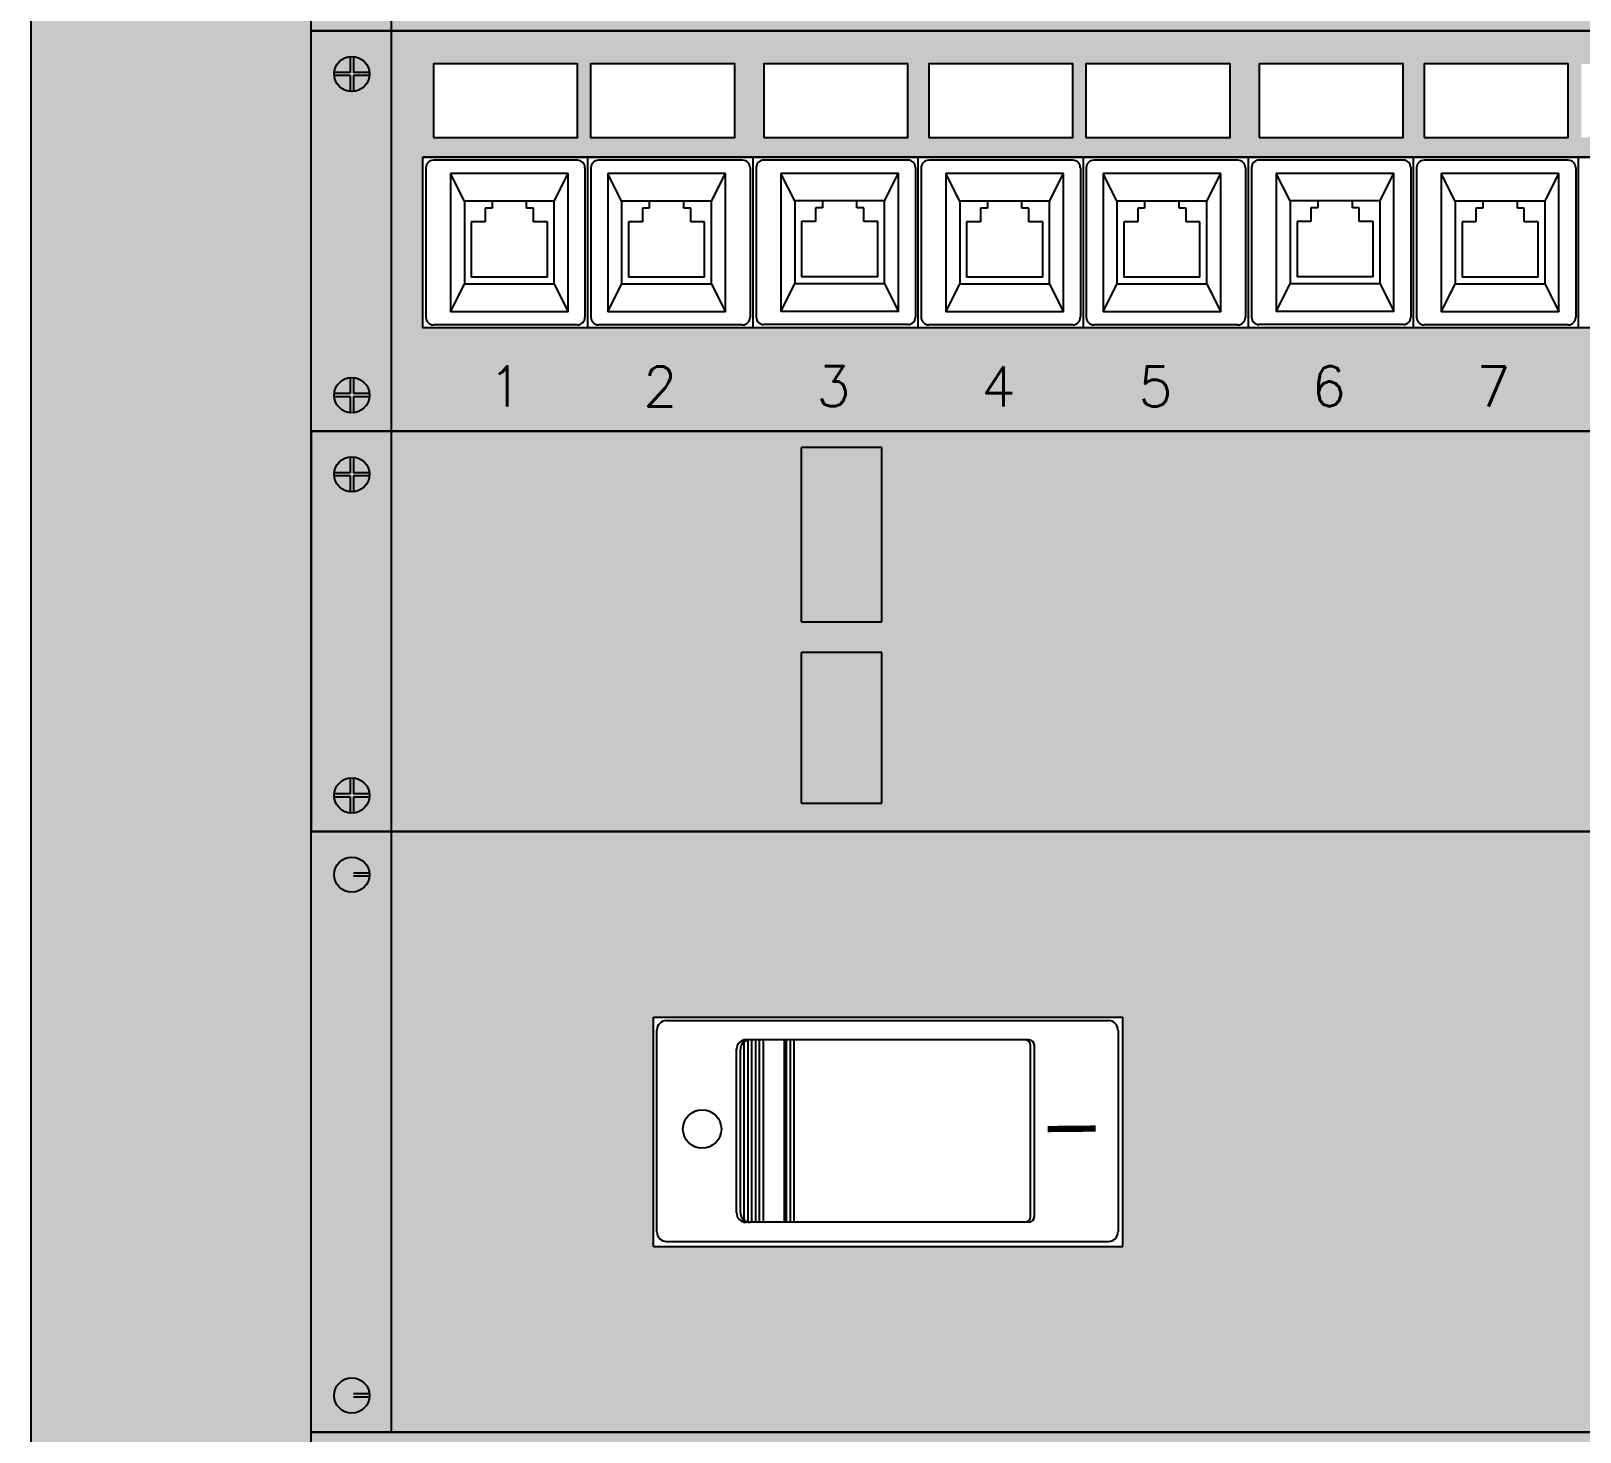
# Model space of a CAD drawing. Extents: x 50400 to 86735, y 114 to 10599.
# Drawn here: x 54148.6 to 54344, y 3175 to 3351.7 of the extents above; entities that cross this region are included whole.
import ezdxf
from ezdxf.enums import TextEntityAlignment as Align

# ---------------------------------------------------------------- set-up
doc = ezdxf.new("R2010")
doc.units = 0
doc.header["$LTSCALE"] = 100
doc.header["$MEASUREMENT"] = 0
doc.linetypes.add('DASHED', pattern=[0.75, 0.5, -0.25])
doc.layers.get('0').update_dxf_attribs({"linetype": 'CONTINUOUS'})
for name, color, linetype in [('CORN', 8, 'CONTINUOUS'), ('EST', 7, 'CONTINUOUS'), ('quadri', 5, 'CONTINUOUS'), ('RIE', 8, 'CONTINUOUS'), ('RIEMP', 131, 'CONTINUOUS'), ('RIEMP2', 254, 'CONTINUOUS')]:
    doc.layers.add(name, color=color, linetype=linetype)
doc.styles.add('2', font='SIMPLEX')
doc.styles.add('4', font='HELVETIC')

msp = doc.modelspace()

# ---------------------------------------------------------------- hatches: boundary and pattern name
h = msp.add_hatch(color=256)
h.paths.add_polyline_path([(54189.26, 3346.1), (54189.26, 3344.1, 0.361693), (54191.27, 3346.1)])
h.paths.add_polyline_path([(54189.26, 3346.5), (54191.27, 3346.5, 0.361693), (54189.26, 3348.51)])
h.paths.add_polyline_path([(54188.86, 3348.51, 0.361693), (54186.86, 3346.5), (54188.86, 3346.5)])
h.paths.add_polyline_path([(54188.86, 3346.1), (54186.86, 3346.1, 0.361693), (54188.86, 3344.1)])
h = msp.add_hatch(color=256)
h.paths.add_polyline_path([(54189.26, 3305.58), (54189.26, 3303.58, 0.361693), (54191.27, 3305.58)])
h.paths.add_polyline_path([(54189.26, 3305.99), (54191.27, 3305.99, 0.361693), (54189.26, 3307.99)])
h.paths.add_polyline_path([(54188.86, 3307.99, 0.361693), (54186.86, 3305.99), (54188.86, 3305.99)])
h.paths.add_polyline_path([(54188.86, 3305.58), (54186.86, 3305.58, 0.361693), (54188.86, 3303.58)])
h = msp.add_hatch(color=256)
h.paths.add_polyline_path([(54189.26, 3295.6), (54189.26, 3293.6, 0.361693), (54191.27, 3295.6)])
h.paths.add_polyline_path([(54189.26, 3296.01), (54191.27, 3296.01, 0.361693), (54189.26, 3298.01)])
h.paths.add_polyline_path([(54188.86, 3298.01, 0.361693), (54186.86, 3296.01), (54188.86, 3296.01)])
h.paths.add_polyline_path([(54188.86, 3295.6), (54186.86, 3295.6, 0.361693), (54188.86, 3293.6)])
h = msp.add_hatch(color=256)
h.paths.add_polyline_path([(54189.26, 3255.09), (54189.26, 3253.08, 0.361693), (54191.27, 3255.09)])
h.paths.add_polyline_path([(54189.26, 3255.49), (54191.27, 3255.49, 0.361693), (54189.26, 3257.49)])
h.paths.add_polyline_path([(54188.86, 3257.49, 0.361693), (54186.86, 3255.49), (54188.86, 3255.49)])
h.paths.add_polyline_path([(54188.86, 3255.09), (54186.86, 3255.09, 0.361693), (54188.86, 3253.08)])
h = msp.add_hatch(color=256)
h.paths.add_polyline_path([(54189.26, 3245.11), (54189.26, 3243.1, 0.361693), (54191.27, 3245.11)])
h.paths.add_polyline_path([(54189.26, 3245.51), (54191.27, 3245.51, 0.361693), (54189.26, 3247.51)])
h.paths.add_polyline_path([(54188.86, 3247.51, 0.361693), (54186.86, 3245.51), (54188.86, 3245.51)])
h.paths.add_polyline_path([(54188.86, 3245.11), (54186.86, 3245.11, 0.361693), (54188.86, 3243.1)])
h = msp.add_hatch(color=256)
h.paths.add_polyline_path([(54189.26, 3179.4), (54189.26, 3177.4, 0.361693), (54191.27, 3179.4)])
h.paths.add_polyline_path([(54189.26, 3179.8), (54191.27, 3179.8, 0.361693), (54189.26, 3181.81)])
h.paths.add_polyline_path([(54188.86, 3181.81, 0.361693), (54186.86, 3179.8), (54188.86, 3179.8)])
h.paths.add_polyline_path([(54188.86, 3179.4), (54186.86, 3179.4, 0.361693), (54188.86, 3177.4)])
at = {"layer": 'RIEMP'}
for points in [[(54189.26, 3346.1), (54191.27, 3346.1, 0.022827), (54191.28, 3346.3, 0.022827), (54191.27, 3346.5), (54189.26, 3346.5), (54189.26, 3348.51, 0.045678), (54188.86, 3348.51), (54188.86, 3346.5), (54186.86, 3346.5, 0.022827), (54186.85, 3346.3, 0.022827), (54186.86, 3346.1), (54188.86, 3346.1), (54188.86, 3344.1, 0.045678), (54189.26, 3344.1)], [(54189.26, 3305.58), (54191.27, 3305.58, 0.022827), (54191.28, 3305.79, 0.022827), (54191.27, 3305.99), (54189.26, 3305.99), (54189.26, 3307.99, 0.045678), (54188.86, 3307.99), (54188.86, 3305.99), (54186.86, 3305.99, 0.022827), (54186.85, 3305.79, 0.022827), (54186.86, 3305.58), (54188.86, 3305.58), (54188.86, 3303.58, 0.045678), (54189.26, 3303.58)], [(54189.26, 3295.6), (54191.27, 3295.6, 0.022827), (54191.28, 3295.8, 0.022827), (54191.27, 3296.01), (54189.26, 3296.01), (54189.26, 3298.01, 0.045678), (54188.86, 3298.01), (54188.86, 3296.01), (54186.86, 3296.01, 0.022827), (54186.85, 3295.8, 0.022827), (54186.86, 3295.6), (54188.86, 3295.6), (54188.86, 3293.6, 0.045678), (54189.26, 3293.6)], [(54189.26, 3255.09), (54191.27, 3255.09, 0.022827), (54191.28, 3255.29, 0.022827), (54191.27, 3255.49), (54189.26, 3255.49), (54189.26, 3257.49, 0.045678), (54188.86, 3257.49), (54188.86, 3255.49), (54186.86, 3255.49, 0.022827), (54186.85, 3255.29, 0.022827), (54186.86, 3255.09), (54188.86, 3255.09), (54188.86, 3253.08, 0.045678), (54189.26, 3253.08)], [(54189.26, 3245.11), (54191.27, 3245.11, 0.022827), (54191.28, 3245.31, 0.022827), (54191.27, 3245.51), (54189.26, 3245.51), (54189.26, 3247.51, 0.045678), (54188.86, 3247.51), (54188.86, 3245.51), (54186.86, 3245.51, 0.022827), (54186.85, 3245.31, 0.022827), (54186.86, 3245.11), (54188.86, 3245.11), (54188.86, 3243.1, 0.045678), (54189.26, 3243.1)], [(54189.26, 3179.4), (54191.27, 3179.4, 0.022827), (54191.28, 3179.6, 0.022827), (54191.27, 3179.8), (54189.26, 3179.8), (54189.26, 3181.81, 0.045678), (54188.86, 3181.81), (54188.86, 3179.8), (54186.86, 3179.8, 0.022827), (54186.85, 3179.6, 0.022827), (54186.86, 3179.4), (54188.86, 3179.4), (54188.86, 3177.4, 0.045678), (54189.26, 3177.4)]]:
    msp.add_hatch(color=256, dxfattribs=at).paths.add_polyline_path(points)
h = msp.add_hatch(color=256, dxfattribs=at)
h.paths.add_polyline_path([(54657.34, 3273.34), (54647.24, 3273.34), (54647.24, 3254.33), (54657.34, 3254.33)])
h.paths.add_polyline_path([(54657.34, 3299.2), (54647.24, 3299.2), (54647.24, 3277.2), (54657.34, 3277.2)])
h.paths.add_polyline_path([(54523.53, 3273.34), (54513.43, 3273.34), (54513.43, 3254.33), (54523.53, 3254.33)])
h.paths.add_polyline_path([(54523.53, 3299.2), (54513.43, 3299.2), (54513.43, 3277.2), (54523.53, 3277.2)])
h.paths.add_polyline_path([(54389.71, 3273.34), (54379.62, 3273.34), (54379.62, 3254.33), (54389.71, 3254.33)])
h.paths.add_polyline_path([(54389.71, 3299.2), (54379.62, 3299.2), (54379.62, 3277.2), (54389.71, 3277.2)])
h.paths.add_polyline_path([(54245.8, 3254.33), (54255.9, 3254.33), (54255.9, 3273.34), (54245.8, 3273.34)])
h.paths.add_polyline_path([(54245.8, 3277.2), (54255.9, 3277.2), (54255.9, 3299.2), (54245.8, 3299.2)])
at = {"layer": 'RIEMP2'}
h = msp.add_hatch(color=256, dxfattribs=at)
h.paths.add_polyline_path([(54754.55, 3679.55), (54739.4, 3679.55, -0.195066), (54719.2, 3634.11), (54719.2, 2412.38, -0.195066), (54739.4, 2366.93), (54754.55, 2366.93)])
h.paths.add_polyline_path([(54183.94, 3634.11, -0.195066), (54163.75, 3679.55), (54148.6, 3679.55), (54148.6, 2366.93), (54163.75, 2366.93, -0.195066), (54183.94, 2412.38)])
h.paths.add_polyline_path([(54176.1, 3074.54), (54178.63, 3068.48), (54178.63, 2977.01), (54176.1, 2970.95), (54156.91, 2970.95), (54154.34, 2977.51), (54154.34, 3068.97), (54156.91, 3074.54)], flags=16)
h.paths.add_polyline_path([(54175.84, 3057.48, -1), (54157.18, 3057.48, -1)], flags=0)
h.paths.add_polyline_path([(54167.97, 3061.01, -1), (54165.04, 3061.01, -1)], flags=0)
h = msp.add_hatch(color=256, dxfattribs=at)
h.paths.add_polyline_path([(54194.04, 3402.23), (54183.94, 3402.23), (54183.94, 3351.73), (54194.04, 3351.73)])
h.paths.add_polyline_path([(54709.1, 3402.23), (54194.04, 3402.23), (54194.04, 3351.73), (54709.1, 3351.73)])
h.paths.add_polyline_path([(54245.8, 3374.34), (54255.9, 3374.34), (54255.9, 3355.33), (54245.8, 3355.33)], flags=16)
h.paths.add_polyline_path([(54245.8, 3378.19), (54245.8, 3400.19), (54255.9, 3400.19), (54255.9, 3378.19)], flags=16)
h.paths.add_polyline_path([(54379.62, 3374.34), (54389.71, 3374.34), (54389.71, 3355.33), (54379.62, 3355.33)], flags=16)
h.paths.add_polyline_path([(54379.62, 3378.19), (54379.62, 3400.19), (54389.71, 3400.19), (54389.71, 3378.19)], flags=16)
h.paths.add_polyline_path([(54513.43, 3374.34), (54523.53, 3374.34), (54523.53, 3355.33), (54513.43, 3355.33)], flags=16)
h.paths.add_polyline_path([(54513.43, 3378.19), (54513.43, 3400.19), (54523.53, 3400.19), (54523.53, 3378.19)], flags=16)
h.paths.add_polyline_path([(54647.24, 3374.34), (54657.34, 3374.34), (54657.34, 3355.33), (54647.24, 3355.33)], flags=16)
h.paths.add_polyline_path([(54647.24, 3378.19), (54647.24, 3400.19), (54657.34, 3400.19), (54657.34, 3378.19)], flags=16)
h.paths.add_polyline_path([(54719.2, 3402.23), (54709.1, 3402.23), (54709.1, 3351.73), (54719.2, 3351.73)])
h = msp.add_hatch(color=256, dxfattribs=at)
h.paths.add_polyline_path([(54183.94, 3351.73), (54719.2, 3351.73), (54719.2, 3301.23), (54183.94, 3301.23)])
h.paths.add_polyline_path([(54198.02, 3335.8), (54705.12, 3335.8), (54705.12, 3314.28), (54198.02, 3314.28)], flags=16)
h.paths.add_polyline_path([(54684.64, 3338.3), (54702.81, 3338.3), (54702.81, 3347.57), (54684.64, 3347.57)], flags=16)
h.paths.add_polyline_path([(54664.8, 3338.3), (54682.97, 3338.3), (54682.97, 3347.57), (54664.8, 3347.57)], flags=16)
h.paths.add_polyline_path([(54643.99, 3338.3), (54662.17, 3338.3), (54662.17, 3347.57), (54643.99, 3347.57)], flags=16)
h.paths.add_polyline_path([(54622.16, 3338.3), (54640.33, 3338.3), (54640.33, 3347.57), (54622.16, 3347.57)], flags=16)
h.paths.add_polyline_path([(54602.32, 3338.3), (54620.49, 3338.3), (54620.49, 3347.57), (54602.32, 3347.57)], flags=16)
h.paths.add_polyline_path([(54581.51, 3338.3), (54599.69, 3338.3), (54599.69, 3347.57), (54581.51, 3347.57)], flags=16)
h.paths.add_polyline_path([(54559.68, 3338.3), (54577.85, 3338.3), (54577.85, 3347.57), (54559.68, 3347.57)], flags=16)
h.paths.add_polyline_path([(54539.84, 3338.3), (54558.01, 3338.3), (54558.01, 3347.57), (54539.84, 3347.57)], flags=16)
h.paths.add_polyline_path([(54514.39, 3338.3), (54532.56, 3338.3), (54532.56, 3347.57), (54514.39, 3347.57)], flags=16)
h.paths.add_polyline_path([(54494.55, 3338.3), (54512.73, 3338.3), (54512.73, 3347.57), (54494.55, 3347.57)], flags=16)
h.paths.add_polyline_path([(54473.75, 3338.3), (54491.92, 3338.3), (54491.92, 3347.57), (54473.75, 3347.57)], flags=16)
h.paths.add_polyline_path([(54451.91, 3338.3), (54470.09, 3338.3), (54470.09, 3347.57), (54451.91, 3347.57)], flags=16)
h.paths.add_polyline_path([(54432.07, 3338.3), (54450.25, 3338.3), (54450.25, 3347.57), (54432.07, 3347.57)], flags=16)
h.paths.add_polyline_path([(54411.27, 3338.3), (54429.44, 3338.3), (54429.44, 3347.57), (54411.27, 3347.57)], flags=16)
h.paths.add_polyline_path([(54389.43, 3338.3), (54407.61, 3338.3), (54407.61, 3347.57), (54389.43, 3347.57)], flags=16)
h.paths.add_polyline_path([(54369.59, 3338.3), (54387.77, 3338.3), (54387.77, 3347.57), (54369.59, 3347.57)], flags=16)
h.paths.add_polyline_path([(54344.14, 3338.3), (54362.32, 3338.3), (54362.32, 3347.57), (54344.14, 3347.57)], flags=16)
h.paths.add_polyline_path([(54324.3, 3338.3), (54342.48, 3338.3), (54342.48, 3347.57), (54324.3, 3347.57)], flags=16)
h.paths.add_polyline_path([(54303.5, 3338.3), (54321.67, 3338.3), (54321.67, 3347.57), (54303.5, 3347.57)], flags=16)
h.paths.add_polyline_path([(54281.66, 3338.3), (54299.84, 3338.3), (54299.84, 3347.57), (54281.66, 3347.57)], flags=16)
h.paths.add_polyline_path([(54261.82, 3338.3), (54280, 3338.3), (54280, 3347.57), (54261.82, 3347.57)], flags=16)
h.paths.add_polyline_path([(54241.02, 3338.3), (54259.2, 3338.3), (54259.2, 3347.57), (54241.02, 3347.57)], flags=16)
h.paths.add_polyline_path([(54219.18, 3338.3), (54237.36, 3338.3), (54237.36, 3347.57), (54219.18, 3347.57)], flags=16)
h.paths.add_polyline_path([(54199.35, 3338.3), (54217.52, 3338.3), (54217.52, 3347.57), (54199.35, 3347.57)], flags=16)
h = msp.add_hatch(color=256, dxfattribs=at)
h.paths.add_polyline_path([(54194.04, 3301.23), (54183.94, 3301.23), (54183.94, 3250.74), (54194.04, 3250.74)])
h.paths.add_polyline_path([(54709.1, 3301.23), (54194.04, 3301.23), (54194.04, 3250.74), (54709.1, 3250.74)])
h.paths.add_polyline_path([(54245.8, 3273.34), (54255.9, 3273.34), (54255.9, 3254.33), (54245.8, 3254.33)], flags=16)
h.paths.add_polyline_path([(54245.8, 3277.2), (54245.8, 3299.2), (54255.9, 3299.2), (54255.9, 3277.2)], flags=16)
h.paths.add_polyline_path([(54379.62, 3273.34), (54389.71, 3273.34), (54389.71, 3254.33), (54379.62, 3254.33)], flags=16)
h.paths.add_polyline_path([(54379.62, 3277.2), (54379.62, 3299.2), (54389.71, 3299.2), (54389.71, 3277.2)], flags=16)
h.paths.add_polyline_path([(54513.43, 3273.34), (54523.53, 3273.34), (54523.53, 3254.33), (54513.43, 3254.33)], flags=16)
h.paths.add_polyline_path([(54513.43, 3277.2), (54513.43, 3299.2), (54523.53, 3299.2), (54523.53, 3277.2)], flags=16)
h.paths.add_polyline_path([(54647.24, 3273.34), (54657.34, 3273.34), (54657.34, 3254.33), (54647.24, 3254.33)], flags=16)
h.paths.add_polyline_path([(54647.24, 3277.2), (54647.24, 3299.2), (54657.34, 3299.2), (54657.34, 3277.2)], flags=16)
h.paths.add_polyline_path([(54719.2, 3301.23), (54709.1, 3301.23), (54709.1, 3250.74), (54719.2, 3250.74)])
h = msp.add_hatch(color=256, dxfattribs=at)
h.paths.add_polyline_path([(54183.94, 3250.74), (54719.2, 3250.74), (54719.2, 3174.99), (54183.94, 3174.99)])
h.paths.add_polyline_path([(54345.62, 3242.45), (54692.73, 3242.45), (54692.73, 3183.28), (54345.62, 3183.28)], flags=16)
h.paths.add_polyline_path([(54227.12, 3198.4), (54286.29, 3198.4), (54286.29, 3227.33), (54227.12, 3227.33)], flags=16)
h = msp.add_hatch(color=256, dxfattribs=at)
h.paths.add_polyline_path([(54194.04, 3174.99), (54183.94, 3174.99), (54183.94, 3124.5), (54194.04, 3124.5)])
h.paths.add_polyline_path([(54709.1, 3174.99), (54194.04, 3174.99), (54194.04, 3124.5), (54709.1, 3124.5)])
h.paths.add_polyline_path([(54245.8, 3147.1), (54255.9, 3147.1), (54255.9, 3128.09), (54245.8, 3128.09)], flags=16)
h.paths.add_polyline_path([(54245.8, 3150.96), (54245.8, 3172.95), (54255.9, 3172.95), (54255.9, 3150.96)], flags=16)
h.paths.add_polyline_path([(54379.62, 3147.1), (54389.71, 3147.1), (54389.71, 3128.09), (54379.62, 3128.09)], flags=16)
h.paths.add_polyline_path([(54379.62, 3150.96), (54379.62, 3172.95), (54389.71, 3172.95), (54389.71, 3150.96)], flags=16)
h.paths.add_polyline_path([(54513.43, 3147.1), (54523.53, 3147.1), (54523.53, 3128.09), (54513.43, 3128.09)], flags=16)
h.paths.add_polyline_path([(54513.43, 3150.96), (54513.43, 3172.95), (54523.53, 3172.95), (54523.53, 3150.96)], flags=16)
h.paths.add_polyline_path([(54647.24, 3147.1), (54657.34, 3147.1), (54657.34, 3128.09), (54647.24, 3128.09)], flags=16)
h.paths.add_polyline_path([(54647.24, 3150.96), (54647.24, 3172.95), (54657.34, 3172.95), (54657.34, 3150.96)], flags=16)
h.paths.add_polyline_path([(54719.2, 3174.99), (54709.1, 3174.99), (54709.1, 3124.5), (54719.2, 3124.5)])

# ---------------------------------------------------------------- linework, layer by layer
at = {"linetype": 'Continuous'}
for p, q in [((54203.26, 3330.28), (54201.51, 3333.77)), ((54216.34, 3333.77), (54201.51, 3333.77)), ((54201.51, 3333.77), (54201.51, 3316.32)), ((54214.6, 3330.28), (54216.34, 3333.77)), ((54216.34, 3316.32), (54216.34, 3333.77)), ((54223.09, 3330.28), (54221.35, 3333.77)), ((54236.18, 3333.77), (54221.35, 3333.77)), ((54221.35, 3333.77), (54221.35, 3316.32)), ((54234.44, 3330.28), (54236.18, 3333.77)), ((54236.18, 3316.32), (54236.18, 3333.77)), ((54244.93, 3330.31), (54243.18, 3333.77)), ((54258.02, 3333.77), (54243.18, 3333.77)), ((54243.18, 3333.77), (54243.18, 3316.35)), ((54256.27, 3330.31), (54258.02, 3333.8)), ((54258.02, 3316.35), (54258.02, 3333.8)), ((54265.73, 3330.28), (54263.99, 3333.77)), ((54278.82, 3333.77), (54263.99, 3333.77)), ((54263.99, 3333.77), (54263.99, 3316.32)), ((54277.08, 3330.28), (54278.82, 3333.77)), ((54278.82, 3316.32), (54278.82, 3333.77)), ((54285.57, 3330.28), (54283.83, 3333.77)), ((54298.66, 3333.77), (54283.83, 3333.77)), ((54283.83, 3333.77), (54283.83, 3316.32)), ((54296.92, 3330.28), (54298.66, 3333.77)), ((54298.66, 3316.32), (54298.66, 3333.77)), ((54307.41, 3330.31), (54305.66, 3333.77)), ((54320.5, 3333.77), (54305.66, 3333.77)), ((54305.66, 3333.77), (54305.66, 3316.35)), ((54318.75, 3330.31), (54320.5, 3333.8)), ((54320.5, 3316.35), (54320.5, 3333.8)), ((54328.21, 3330.28), (54326.47, 3333.77)), ((54341.3, 3333.77), (54326.47, 3333.77)), ((54326.47, 3333.77), (54326.47, 3316.32)), ((54339.56, 3330.28), (54341.3, 3333.77)), ((54341.3, 3316.32), (54341.3, 3333.77)), ((54214.6, 3330.28), (54203.26, 3330.28)), ((54203.26, 3330.28), (54203.26, 3319.81)), ((54205.87, 3329.4), (54205.87, 3327.66)), ((54206.75, 3329.4), (54205.87, 3329.4)), ((54206.75, 3330.28), (54206.75, 3329.4)), ((54211.11, 3329.4), (54211.11, 3330.28)), ((54211.98, 3329.4), (54211.11, 3329.4)), ((54211.98, 3327.66), (54211.98, 3329.4)), ((54214.6, 3319.81), (54214.6, 3330.28)), ((54234.44, 3330.28), (54223.09, 3330.28)), ((54223.09, 3330.28), (54223.09, 3319.81)), ((54225.71, 3329.4), (54225.71, 3327.66)), ((54226.58, 3329.4), (54225.71, 3329.4)), ((54226.58, 3330.28), (54226.58, 3329.4)), ((54230.95, 3329.4), (54230.95, 3330.28)), ((54231.82, 3329.4), (54230.95, 3329.4)), ((54231.82, 3327.66), (54231.82, 3329.4)), ((54234.44, 3319.81), (54234.44, 3330.28)), ((54256.27, 3330.31), (54244.93, 3330.31)), ((54244.93, 3330.31), (54244.93, 3319.84)), ((54247.55, 3329.43), (54247.55, 3327.69)), ((54248.42, 3329.43), (54247.55, 3329.43)), ((54248.42, 3330.31), (54248.42, 3329.43)), ((54252.78, 3329.43), (54252.78, 3330.31)), ((54253.66, 3329.43), (54252.78, 3329.43)), ((54253.66, 3327.69), (54253.66, 3329.43)), ((54256.27, 3319.84), (54256.27, 3330.31)), ((54277.08, 3330.28), (54265.73, 3330.28)), ((54265.73, 3330.28), (54265.73, 3319.81)), ((54268.35, 3329.4), (54268.35, 3327.66)), ((54269.22, 3329.4), (54268.35, 3329.4)), ((54269.22, 3330.28), (54269.22, 3329.4)), ((54273.59, 3329.4), (54273.59, 3330.28)), ((54274.46, 3329.4), (54273.59, 3329.4)), ((54274.46, 3327.66), (54274.46, 3329.4)), ((54277.08, 3319.81), (54277.08, 3330.28)), ((54296.92, 3330.28), (54285.57, 3330.28)), ((54285.57, 3330.28), (54285.57, 3319.81)), ((54288.19, 3329.4), (54288.19, 3327.66)), ((54289.06, 3329.4), (54288.19, 3329.4)), ((54289.06, 3330.28), (54289.06, 3329.4)), ((54293.43, 3329.4), (54293.43, 3330.28)), ((54294.3, 3329.4), (54293.43, 3329.4)), ((54294.3, 3327.66), (54294.3, 3329.4)), ((54296.92, 3319.81), (54296.92, 3330.28)), ((54318.75, 3330.31), (54307.41, 3330.31)), ((54307.41, 3330.31), (54307.41, 3319.84)), ((54310.03, 3329.43), (54310.03, 3327.69)), ((54310.9, 3329.43), (54310.03, 3329.43)), ((54310.9, 3330.31), (54310.9, 3329.43)), ((54315.26, 3329.43), (54315.26, 3330.31)), ((54316.13, 3329.43), (54315.26, 3329.43)), ((54316.13, 3327.69), (54316.13, 3329.43)), ((54318.75, 3319.84), (54318.75, 3330.31)), ((54339.56, 3330.28), (54328.21, 3330.28)), ((54328.21, 3330.28), (54328.21, 3319.81)), ((54330.83, 3329.4), (54330.83, 3327.66)), ((54331.7, 3329.4), (54330.83, 3329.4)), ((54331.7, 3330.28), (54331.7, 3329.4)), ((54336.07, 3329.4), (54336.07, 3330.28)), ((54336.94, 3329.4), (54336.07, 3329.4)), ((54336.94, 3327.66), (54336.94, 3329.4)), ((54339.56, 3319.81), (54339.56, 3330.28)), ((54205.87, 3327.66), (54204.13, 3327.66)), ((54204.13, 3327.66), (54204.13, 3320.68)), ((54213.73, 3327.66), (54211.98, 3327.66)), ((54213.73, 3320.68), (54213.73, 3327.66)), ((54225.71, 3327.66), (54223.97, 3327.66)), ((54223.97, 3327.66), (54223.97, 3320.68)), ((54233.56, 3327.66), (54231.82, 3327.66)), ((54233.56, 3320.68), (54233.56, 3327.66)), ((54247.55, 3327.69), (54245.8, 3327.69)), ((54245.8, 3327.69), (54245.8, 3320.71)), ((54255.4, 3327.69), (54253.66, 3327.69)), ((54255.4, 3320.71), (54255.4, 3327.69)), ((54268.35, 3327.66), (54266.61, 3327.66)), ((54266.61, 3327.66), (54266.61, 3320.68)), ((54276.21, 3327.66), (54274.46, 3327.66)), ((54276.21, 3320.68), (54276.21, 3327.66)), ((54288.19, 3327.66), (54286.45, 3327.66)), ((54286.45, 3327.66), (54286.45, 3320.68)), ((54296.04, 3327.66), (54294.3, 3327.66)), ((54296.04, 3320.68), (54296.04, 3327.66)), ((54310.03, 3327.69), (54308.28, 3327.69)), ((54308.28, 3327.69), (54308.28, 3320.71)), ((54317.88, 3327.69), (54316.13, 3327.69)), ((54317.88, 3320.71), (54317.88, 3327.69)), ((54330.83, 3327.66), (54329.09, 3327.66)), ((54329.09, 3327.66), (54329.09, 3320.68)), ((54338.68, 3327.66), (54336.94, 3327.66)), ((54338.68, 3320.68), (54338.68, 3327.66)), ((54201.51, 3316.32), (54203.26, 3319.81)), ((54214.6, 3319.81), (54203.26, 3319.81)), ((54213.73, 3320.68), (54204.13, 3320.68)), ((54214.6, 3319.81), (54216.34, 3316.32)), ((54221.35, 3316.32), (54223.09, 3319.81)), ((54234.44, 3319.81), (54223.09, 3319.81)), ((54233.56, 3320.68), (54223.97, 3320.68)), ((54234.44, 3319.81), (54236.18, 3316.32)), ((54243.18, 3316.35), (54244.93, 3319.84)), ((54256.27, 3319.84), (54244.93, 3319.84)), ((54255.4, 3320.71), (54245.8, 3320.71)), ((54256.27, 3319.84), (54258.02, 3316.35)), ((54263.99, 3316.32), (54265.73, 3319.81)), ((54277.08, 3319.81), (54265.73, 3319.81)), ((54276.21, 3320.68), (54266.61, 3320.68)), ((54277.08, 3319.81), (54278.82, 3316.32)), ((54283.83, 3316.32), (54285.57, 3319.81)), ((54296.92, 3319.81), (54285.57, 3319.81)), ((54296.04, 3320.68), (54286.45, 3320.68)), ((54296.92, 3319.81), (54298.66, 3316.32)), ((54305.66, 3316.35), (54307.41, 3319.84)), ((54318.75, 3319.84), (54307.41, 3319.84)), ((54317.88, 3320.71), (54308.28, 3320.71)), ((54318.75, 3319.84), (54320.5, 3316.35)), ((54326.47, 3316.32), (54328.21, 3319.81)), ((54339.56, 3319.81), (54328.21, 3319.81)), ((54338.68, 3320.68), (54329.09, 3320.68)), ((54339.56, 3319.81), (54341.3, 3316.32)), ((54216.34, 3316.32), (54201.51, 3316.32)), ((54236.18, 3316.32), (54221.35, 3316.32)), ((54258.02, 3316.35), (54243.18, 3316.35)), ((54278.82, 3316.32), (54263.99, 3316.32)), ((54298.66, 3316.32), (54283.83, 3316.32)), ((54320.5, 3316.35), (54305.66, 3316.35)), ((54341.3, 3316.32), (54326.47, 3316.32)), ((54274.43, 3224.48), (54238.8, 3224.48)), ((54275.16, 3202.18), (54275.16, 3223.75)), ((54237.59, 3202.67), (54237.59, 3223.27)), ((54274.43, 3201.45), (54238.8, 3201.45))]:
    msp.add_line(p, q, dxfattribs=at)
for centre in [(54189.06, 3346.3), (54189.06, 3305.79), (54189.06, 3295.8), (54189.06, 3255.29), (54189.06, 3245.31), (54189.06, 3179.6)]:
    msp.add_circle(centre, 2.22)
for centre, radius, start, end in [((54238.8, 3223.27), 1.21, 90, 180), ((54274.43, 3223.75), 0.727, 0, 90), ((54238.8, 3202.67), 1.21, 180, 270), ((54274.43, 3202.18), 0.727, 270, 0)]:
    msp.add_arc(centre, radius, start, end, dxfattribs=at)
at = {"layer": 'CORN', "linetype": 'Continuous'}
for p, q in [((54217.52, 3335.42), (54199.35, 3335.42)), ((54238.35, 3335.42), (54220.17, 3335.42)), ((54259.2, 3335.45), (54241.02, 3335.45)), ((54280, 3335.42), (54261.82, 3335.42)), ((54300.83, 3335.42), (54282.65, 3335.42)), ((54321.67, 3335.45), (54303.5, 3335.45)), ((54342.48, 3335.42), (54324.3, 3335.42)), ((54198.4, 3334.47), (54198.4, 3315.61)), ((54218.47, 3334.47), (54218.47, 3315.61)), ((54219.22, 3334.47), (54219.22, 3315.61)), ((54239.29, 3334.47), (54239.29, 3315.61)), ((54240.07, 3334.5), (54240.07, 3315.64)), ((54260.14, 3334.5), (54260.14, 3315.64)), ((54260.88, 3334.47), (54260.88, 3315.61)), ((54280.95, 3334.47), (54280.95, 3315.61)), ((54281.7, 3334.47), (54281.7, 3315.61)), ((54301.77, 3334.47), (54301.77, 3315.61)), ((54302.55, 3334.5), (54302.55, 3315.64)), ((54322.62, 3334.5), (54322.62, 3315.64)), ((54323.36, 3334.47), (54323.36, 3315.61)), ((54343.43, 3334.47), (54343.43, 3315.61)), ((54217.52, 3314.66), (54199.35, 3314.66)), ((54238.35, 3314.66), (54220.17, 3314.66)), ((54259.2, 3314.69), (54241.02, 3314.69)), ((54280, 3314.66), (54261.82, 3314.66)), ((54300.83, 3314.66), (54282.65, 3314.66)), ((54321.67, 3314.69), (54303.5, 3314.69)), ((54342.48, 3314.66), (54324.3, 3314.66))]:
    msp.add_line(p, q, dxfattribs=at)
at = {"layer": 'CORN'}
for p, q in [((54227.53, 3200.24), (54227.53, 3225.69)), ((54228.75, 3226.9), (54284.49, 3226.9)), ((54285.71, 3225.69), (54285.71, 3200.24)), ((54228.75, 3199.03), (54284.49, 3199.03))]:
    msp.add_line(p, q, dxfattribs=at)
at = {"layer": 'CORN', "linetype": 'Continuous'}
for centre, start, end in [((54199.35, 3334.47), 90, 180), ((54217.52, 3334.47), 0, 90), ((54220.17, 3334.47), 90, 180), ((54238.35, 3334.47), 0, 90), ((54241.02, 3334.5), 90, 180), ((54259.2, 3334.5), 0, 90), ((54261.82, 3334.47), 90, 180), ((54280, 3334.47), 0, 90), ((54282.65, 3334.47), 90, 180), ((54300.83, 3334.47), 0, 90), ((54303.5, 3334.5), 90, 180), ((54321.67, 3334.5), 0, 90), ((54324.3, 3334.47), 90, 180), ((54342.48, 3334.47), 0, 90), ((54199.35, 3315.61), 180, 270), ((54217.52, 3315.61), 270, 0), ((54220.17, 3315.61), 180, 270), ((54238.35, 3315.61), 270, 0), ((54241.02, 3315.64), 180, 270), ((54259.2, 3315.64), 270, 0), ((54261.82, 3315.61), 180, 270), ((54280, 3315.61), 270, 0), ((54282.65, 3315.61), 180, 270), ((54300.83, 3315.61), 270, 0), ((54303.5, 3315.64), 180, 270), ((54321.67, 3315.64), 270, 0), ((54324.3, 3315.61), 180, 270), ((54342.48, 3315.61), 270, 0)]:
    msp.add_arc(centre, 0.947, start, end, dxfattribs=at)
at = {"layer": 'CORN'}
for centre, start, end in [((54228.75, 3225.69), 90, 180), ((54284.49, 3225.69), 0, 90), ((54228.75, 3200.24), 180, 270), ((54284.49, 3200.24), 270, 0)]:
    msp.add_arc(centre, 1.21, start, end, dxfattribs=at)
at = {"layer": 'EST', "linetype": 'Continuous'}
for p, q in [((54239.67, 3335.8), (54198.02, 3335.8)), ((54198.02, 3314.28), (54198.02, 3335.8)), ((54302.15, 3335.8), (54239.67, 3335.8)), ((54239.67, 3314.28), (54239.67, 3335.8)), ((54302.15, 3314.28), (54302.15, 3335.8)), ((54364.63, 3335.8), (54302.15, 3335.8)), ((54239.67, 3314.28), (54198.02, 3314.28)), ((54302.15, 3314.28), (54239.67, 3314.28)), ((54364.63, 3314.28), (54302.15, 3314.28))]:
    msp.add_line(p, q, dxfattribs=at)
msp.add_circle((54233.25, 3213.22), 2.42, dxfattribs=at)
at = {"layer": 'quadri'}
for p, q in [((54148.6, 2366.93), (54148.6, 3679.55)), ((54183.94, 2412.38), (54183.94, 3634.11)), ((54194.04, 3452.72), (54194.04, 3351.73)), ((54719.2, 3351.73), (54183.94, 3351.73)), ((54183.94, 3351.73), (54719.2, 3351.73)), ((54194.04, 3351.73), (54194.04, 3250.74)), ((54218.85, 3314.28), (54218.85, 3335.8)), ((54239.67, 3314.28), (54239.67, 3335.8)), ((54260.5, 3314.28), (54260.5, 3335.8)), ((54281.33, 3314.28), (54281.33, 3335.8)), ((54302.15, 3314.28), (54302.15, 3335.8)), ((54322.98, 3314.28), (54322.98, 3335.8)), ((54343.8, 3314.28), (54343.8, 3335.8)), ((54705.12, 3314.28), (54198.02, 3314.28)), ((54183.94, 3301.23), (54719.2, 3301.23)), ((54183.94, 3301.23), (54719.2, 3301.23)), ((54183.94, 3301.23), (54183.94, 3250.74)), ((54245.8, 3277.2), (54245.8, 3299.2)), ((54255.9, 3299.2), (54245.8, 3299.2)), ((54255.9, 3277.2), (54255.9, 3299.2)), ((54245.8, 3277.2), (54255.9, 3277.2)), ((54245.8, 3254.33), (54245.8, 3273.34)), ((54255.9, 3273.34), (54245.8, 3273.34)), ((54255.9, 3254.33), (54255.9, 3273.34)), ((54245.8, 3254.33), (54255.9, 3254.33)), ((54183.94, 3250.74), (54719.2, 3250.74)), ((54719.2, 3250.74), (54183.94, 3250.74)), ((54183.94, 3250.74), (54719.2, 3250.74)), ((54194.04, 3250.74), (54194.04, 3174.99)), ((54227.12, 3198.4), (54227.12, 3227.33)), ((54227.12, 3227.33), (54286.29, 3227.33)), ((54286.29, 3198.4), (54286.29, 3227.33)), ((54227.12, 3198.4), (54286.29, 3198.4)), ((54183.94, 3174.99), (54719.2, 3174.99))]:
    msp.add_line(p, q, dxfattribs=at)
at = {"layer": 'quadri', "linetype": 'DASHED'}
msp.add_line((54183.94, 3124.5), (54183.94, 3174.99), dxfattribs=at)
at = {"layer": 'quadri'}
for points in [[(54183.94, 3351.73), (54719.2, 3351.73), (54719.2, 3301.23), (54183.94, 3301.23)], [(54199.35, 3338.3), (54217.52, 3338.3), (54217.52, 3347.57), (54199.35, 3347.57)], [(54219.18, 3338.3), (54237.36, 3338.3), (54237.36, 3347.57), (54219.18, 3347.57)], [(54241.02, 3338.3), (54259.2, 3338.3), (54259.2, 3347.57), (54241.02, 3347.57)], [(54261.82, 3338.3), (54280, 3338.3), (54280, 3347.57), (54261.82, 3347.57)], [(54281.66, 3338.3), (54299.84, 3338.3), (54299.84, 3347.57), (54281.66, 3347.57)], [(54303.5, 3338.3), (54321.67, 3338.3), (54321.67, 3347.57), (54303.5, 3347.57)], [(54324.3, 3338.3), (54342.48, 3338.3), (54342.48, 3347.57), (54324.3, 3347.57)], [(54198.02, 3335.8), (54705.12, 3335.8), (54705.12, 3314.28), (54198.02, 3314.28)], [(54198.02, 3335.8), (54705.12, 3335.8), (54705.12, 3314.28), (54198.02, 3314.28)], [(54183.94, 3250.74), (54719.2, 3250.74), (54719.2, 3174.99), (54183.94, 3174.99)]]:
    msp.add_lwpolyline(points, close=True, dxfattribs=at)
at = {"layer": 'RIE', "linetype": 'Continuous'}
for p, q in [((54238.56, 3201.7), (54238.56, 3224.24)), ((54239.05, 3201.45), (54239.05, 3224.48)), ((54239.53, 3201.45), (54239.53, 3224.48)), ((54240.02, 3201.45), (54240.02, 3224.48)), ((54240.5, 3201.45), (54240.5, 3224.48)), ((54240.99, 3201.45), (54240.99, 3224.48)), ((54243.65, 3201.45), (54243.65, 3224.48)), ((54243.89, 3201.45), (54243.89, 3224.48)), ((54244.38, 3201.45), (54244.38, 3224.48)), ((54244.86, 3201.45), (54244.86, 3224.48)), ((54274.68, 3202.18), (54274.68, 3223.75)), ((54238.08, 3202.67), (54238.08, 3223.27))]:
    msp.add_line(p, q, dxfattribs=at)
for centre, radius, start, end in [((54239.29, 3223.27), 1.21, 90, 180), ((54273.95, 3223.75), 0.727, 0, 90), ((54239.29, 3202.67), 1.21, 180, 270), ((54273.95, 3202.18), 0.727, 270, 0)]:
    msp.add_arc(centre, radius, start, end, dxfattribs=at)
at = {"layer": 'RIEMP'}
for p, q in [((54188.86, 3348.52), (54188.86, 3346.5)), ((54189.26, 3348.52), (54189.26, 3346.5)), ((54188.86, 3346.5), (54186.85, 3346.5)), ((54188.86, 3346.1), (54186.85, 3346.1)), ((54188.86, 3346.1), (54188.86, 3344.09)), ((54191.28, 3346.5), (54189.26, 3346.5)), ((54189.26, 3346.1), (54189.26, 3344.09)), ((54191.28, 3346.1), (54189.26, 3346.1)), ((54188.86, 3308), (54188.86, 3305.99)), ((54189.26, 3308), (54189.26, 3305.99)), ((54188.86, 3305.99), (54186.85, 3305.99)), ((54191.28, 3305.99), (54189.26, 3305.99)), ((54188.86, 3305.58), (54186.85, 3305.58)), ((54188.86, 3305.58), (54188.86, 3303.57)), ((54189.26, 3305.58), (54189.26, 3303.57)), ((54191.28, 3305.58), (54189.26, 3305.58)), ((54188.86, 3298.02), (54188.86, 3296.01)), ((54189.26, 3298.02), (54189.26, 3296.01)), ((54188.86, 3296.01), (54186.85, 3296.01)), ((54191.28, 3296.01), (54189.26, 3296.01)), ((54188.86, 3295.6), (54186.85, 3295.6)), ((54188.86, 3295.6), (54188.86, 3293.59)), ((54189.26, 3295.6), (54189.26, 3293.59)), ((54191.28, 3295.6), (54189.26, 3295.6)), ((54188.86, 3257.5), (54188.86, 3255.49)), ((54189.26, 3257.5), (54189.26, 3255.49)), ((54188.86, 3255.49), (54186.85, 3255.49)), ((54188.86, 3255.09), (54186.85, 3255.09)), ((54188.86, 3255.09), (54188.86, 3253.07)), ((54191.28, 3255.49), (54189.26, 3255.49)), ((54189.26, 3255.09), (54189.26, 3253.07)), ((54191.28, 3255.09), (54189.26, 3255.09)), ((54191.28, 3245.51), (54189.26, 3245.51)), ((54191.28, 3245.11), (54189.26, 3245.11)), ((54191.28, 3179.8), (54189.26, 3179.8)), ((54191.28, 3179.4), (54189.26, 3179.4))]:
    msp.add_line(p, q, dxfattribs=at)

# ---------------------------------------------------------------- texts
at = {"style": '2'}
for s, p in [('1', (54208.46, 3304.36)), ('2', (54227.96, 3304.36)), ('3', (54249.8, 3304.39)), ('4', (54270.6, 3304.36)), ('5', (54290.44, 3304.36)), ('6', (54312.28, 3304.39)), ('7', (54333.08, 3304.36))]:
    msp.add_text(s, height=5.05, dxfattribs=at).set_placement(p, align=Align.CENTER)
at = {"layer": 'EST', "style": '4'}
msp.add_text('I', height=6.06, rotation=270.5953, dxfattribs=at).set_placement((54276.82, 3213.21), align=Align.CENTER)

doc.saveas('drawing.dxf')
